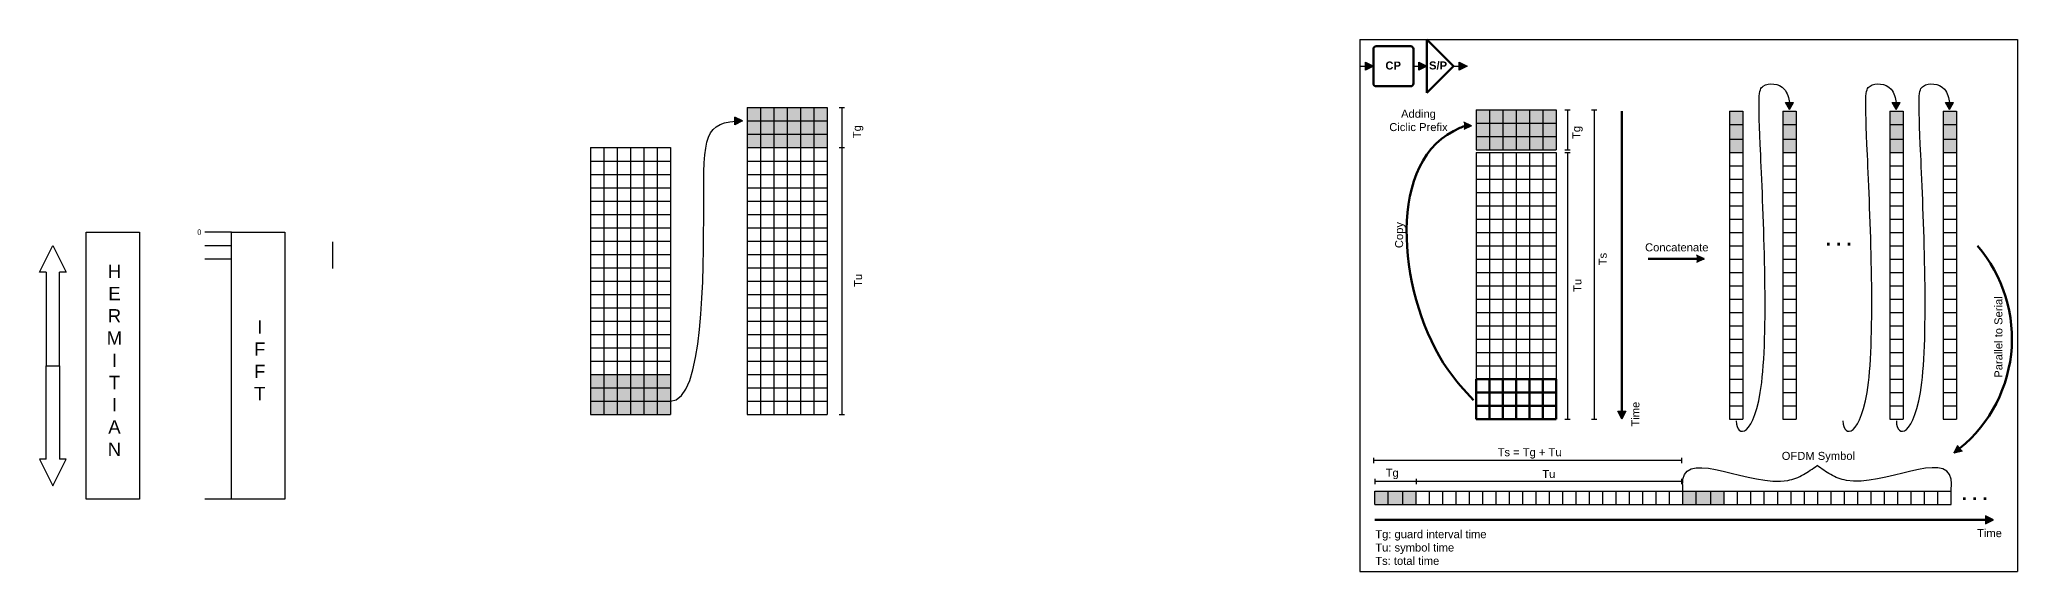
# Model space of a CAD drawing. Header units: millimetres. Extents: x 1998 to 2148, y 1334 to 1394.
# Drawn here: x 1998 to 2072.1, y 1333.7 to 1353.6 of the extents above; entities that cross this region are included whole.
import ezdxf

# ---------------------------------------------------------------- set-up
doc = ezdxf.new("R2010")
doc.units = ezdxf.units.MM
doc.linetypes.add('ACAD_ISO02W100', pattern=[15, 12, -3])
doc.layers.add('Background', color=7, linetype='Continuous', plot=False)
doc.styles.get("Standard").update_dxf_attribs({"font": 'arial.ttf'})

msp = doc.modelspace()

# ---------------------------------------------------------------- hatches: boundary and pattern name
h = msp.add_hatch(color=151)
h.dxf.hatch_style = 1
h.paths.add_polyline_path([(2047.654, 1352.79), (2047.654, 1352.49), (2047.954, 1352.64)])
h = msp.add_hatch(color=151)
h.dxf.hatch_style = 1
h.paths.add_polyline_path([(2049.661, 1352.79), (2049.661, 1352.49), (2049.961, 1352.64)])
h = msp.add_hatch(color=151)
h.dxf.hatch_style = 1
h.paths.add_polyline_path([(2051.167, 1352.79), (2051.167, 1352.49), (2051.467, 1352.64)])
h = msp.add_hatch(color=5)
h.dxf.hatch_style = 1
h.paths.add_polyline_path([(2024.977, 1350.088), (2024.477, 1350.088), (2024.477, 1349.588), (2024.977, 1349.588)])
h.paths.add_polyline_path([(2024.977, 1350.588), (2024.477, 1350.588), (2024.477, 1350.088), (2024.977, 1350.088)])
h.paths.add_polyline_path([(2025.977, 1350.588), (2025.477, 1350.588), (2025.477, 1350.088), (2025.977, 1350.088)])
h.paths.add_polyline_path([(2025.477, 1350.588), (2024.977, 1350.588), (2024.977, 1350.088), (2025.477, 1350.088)])
h.paths.add_polyline_path([(2024.977, 1351.088), (2024.477, 1351.088), (2024.477, 1350.588), (2024.977, 1350.588)])
h.paths.add_polyline_path([(2025.477, 1351.088), (2024.977, 1351.088), (2024.977, 1350.588), (2025.477, 1350.588)])
h.paths.add_polyline_path([(2026.477, 1351.088), (2025.977, 1351.088), (2025.977, 1350.588), (2026.477, 1350.588)])
h.paths.add_polyline_path([(2025.977, 1351.088), (2025.477, 1351.088), (2025.477, 1350.588), (2025.977, 1350.588)])
h.paths.add_polyline_path([(2026.977, 1351.088), (2026.477, 1351.088), (2026.477, 1350.588), (2026.977, 1350.588)])
h.paths.add_polyline_path([(2027.477, 1351.088), (2026.977, 1351.088), (2026.977, 1350.588), (2027.477, 1350.588)])
h.paths.add_polyline_path([(2027.477, 1350.588), (2026.977, 1350.588), (2026.977, 1350.088), (2027.477, 1350.088)])
h.paths.add_polyline_path([(2027.477, 1350.088), (2026.977, 1350.088), (2026.977, 1349.588), (2027.477, 1349.588)])
h.paths.add_polyline_path([(2026.977, 1350.088), (2026.477, 1350.088), (2026.477, 1349.588), (2026.977, 1349.588)])
h.paths.add_polyline_path([(2026.977, 1350.588), (2026.477, 1350.588), (2026.477, 1350.088), (2026.977, 1350.088)])
h.paths.add_polyline_path([(2026.477, 1350.588), (2025.977, 1350.588), (2025.977, 1350.088), (2026.477, 1350.088)])
h.paths.add_polyline_path([(2026.477, 1350.088), (2025.977, 1350.088), (2025.977, 1349.588), (2026.477, 1349.588)])
h.paths.add_polyline_path([(2025.977, 1350.088), (2025.477, 1350.088), (2025.477, 1349.588), (2025.977, 1349.588)])
h.paths.add_polyline_path([(2025.477, 1350.088), (2024.977, 1350.088), (2024.977, 1349.588), (2025.477, 1349.588)])
h = msp.add_hatch(color=151)
h.dxf.hatch_style = 1
h.paths.add_polyline_path([(2052.305, 1350.008), (2051.805, 1350.008), (2051.805, 1349.508), (2052.305, 1349.508)])
h.paths.add_polyline_path([(2052.305, 1350.508), (2051.805, 1350.508), (2051.805, 1350.008), (2052.305, 1350.008)])
h.paths.add_polyline_path([(2053.305, 1350.508), (2052.805, 1350.508), (2052.805, 1350.008), (2053.305, 1350.008)])
h.paths.add_polyline_path([(2052.805, 1350.508), (2052.305, 1350.508), (2052.305, 1350.008), (2052.805, 1350.008)])
h.paths.add_polyline_path([(2052.305, 1351.008), (2051.805, 1351.008), (2051.805, 1350.508), (2052.305, 1350.508)])
h.paths.add_polyline_path([(2052.805, 1351.008), (2052.305, 1351.008), (2052.305, 1350.508), (2052.805, 1350.508)])
h.paths.add_polyline_path([(2053.805, 1351.008), (2053.305, 1351.008), (2053.305, 1350.508), (2053.805, 1350.508)])
h.paths.add_polyline_path([(2053.305, 1351.008), (2052.805, 1351.008), (2052.805, 1350.508), (2053.305, 1350.508)])
h.paths.add_polyline_path([(2054.305, 1351.008), (2053.805, 1351.008), (2053.805, 1350.508), (2054.305, 1350.508)])
h.paths.add_polyline_path([(2054.805, 1351.008), (2054.305, 1351.008), (2054.305, 1350.508), (2054.805, 1350.508)])
h.paths.add_polyline_path([(2054.805, 1350.508), (2054.305, 1350.508), (2054.305, 1350.008), (2054.805, 1350.008)])
h.paths.add_polyline_path([(2054.805, 1350.008), (2054.305, 1350.008), (2054.305, 1349.508), (2054.805, 1349.508)])
h.paths.add_polyline_path([(2054.305, 1350.008), (2053.805, 1350.008), (2053.805, 1349.508), (2054.305, 1349.508)])
h.paths.add_polyline_path([(2054.305, 1350.508), (2053.805, 1350.508), (2053.805, 1350.008), (2054.305, 1350.008)])
h.paths.add_polyline_path([(2053.805, 1350.508), (2053.305, 1350.508), (2053.305, 1350.008), (2053.805, 1350.008)])
h.paths.add_polyline_path([(2053.805, 1350.008), (2053.305, 1350.008), (2053.305, 1349.508), (2053.805, 1349.508)])
h.paths.add_polyline_path([(2053.305, 1350.008), (2052.805, 1350.008), (2052.805, 1349.508), (2053.305, 1349.508)])
h.paths.add_polyline_path([(2052.805, 1350.008), (2052.305, 1350.008), (2052.305, 1349.508), (2052.805, 1349.508)])
h = msp.add_hatch(color=151)
h.dxf.hatch_style = 1
h.paths.add_polyline_path([(2061.806, 1350.958), (2061.306, 1350.958), (2061.306, 1350.458), (2061.806, 1350.458)])
h.paths.add_polyline_path([(2061.806, 1350.458), (2061.306, 1350.458), (2061.306, 1349.908), (2061.806, 1349.908)])
h.paths.add_polyline_path([(2061.806, 1349.908), (2061.306, 1349.908), (2061.306, 1349.408), (2061.806, 1349.408)])
h = msp.add_hatch(color=151)
h.dxf.hatch_style = 1
h.paths.add_polyline_path([(2063.806, 1350.958), (2063.306, 1350.958), (2063.306, 1350.458), (2063.806, 1350.458)])
h.paths.add_polyline_path([(2063.806, 1350.458), (2063.306, 1350.458), (2063.306, 1349.908), (2063.806, 1349.908)])
h.paths.add_polyline_path([(2063.806, 1349.908), (2063.306, 1349.908), (2063.306, 1349.408), (2063.806, 1349.408)])
h = msp.add_hatch(color=256)
h.dxf.hatch_style = 1
h.paths.add_polyline_path([(2063.701, 1351.278), (2063.401, 1351.278), (2063.551, 1351.018)])
h = msp.add_hatch(color=151)
h.dxf.hatch_style = 1
h.paths.add_polyline_path([(2067.806, 1350.958), (2067.306, 1350.958), (2067.306, 1350.458), (2067.806, 1350.458)])
h.paths.add_polyline_path([(2067.806, 1350.458), (2067.306, 1350.458), (2067.306, 1349.908), (2067.806, 1349.908)])
h.paths.add_polyline_path([(2067.806, 1349.908), (2067.306, 1349.908), (2067.306, 1349.408), (2067.806, 1349.408)])
h = msp.add_hatch(color=256)
h.dxf.hatch_style = 1
h.paths.add_polyline_path([(2067.701, 1351.278), (2067.401, 1351.278), (2067.551, 1351.018)])
h = msp.add_hatch(color=151)
h.dxf.hatch_style = 1
h.paths.add_polyline_path([(2069.806, 1350.958), (2069.306, 1350.958), (2069.306, 1350.458), (2069.806, 1350.458)])
h.paths.add_polyline_path([(2069.806, 1350.458), (2069.306, 1350.458), (2069.306, 1349.908), (2069.806, 1349.908)])
h.paths.add_polyline_path([(2069.806, 1349.908), (2069.306, 1349.908), (2069.306, 1349.408), (2069.806, 1349.408)])
h = msp.add_hatch(color=256)
h.dxf.hatch_style = 1
h.paths.add_polyline_path([(2069.701, 1351.278), (2069.401, 1351.278), (2069.551, 1351.018)])
h = msp.add_hatch(color=256)
h.dxf.hatch_style = 1
edge = h.paths.add_edge_path()
edge.add_line((2024.018, 1350.727), (2024.018, 1350.576))
edge.add_spline(control_points=[(2024.018, 1350.576), (2024.107, 1350.583), (2024.204, 1350.587), (2024.307, 1350.588)], knot_values=[1.92876, 1.92876, 1.92876, 1.92876, 2, 2, 2, 2], degree=3, periodic=0)
edge.add_line((2024.307, 1350.588), (2024.018, 1350.727))
edge = h.paths.add_edge_path()
edge.add_spline(control_points=[(2024.307, 1350.588), (2024.204, 1350.587), (2024.107, 1350.583), (2024.018, 1350.576)], knot_values=[1.92876, 1.92876, 1.92876, 1.92876, 2, 2, 2, 2], degree=3, periodic=0)
edge.add_line((2024.018, 1350.576), (2024.018, 1350.449))
edge.add_line((2024.018, 1350.449), (2024.307, 1350.588))
h = msp.add_hatch(color=256)
h.dxf.hatch_style = 1
edge = h.paths.add_edge_path()
edge.add_line((2051.346, 1350.547), (2051.346, 1350.397))
edge.add_spline(control_points=[(2051.346, 1350.397), (2051.435, 1350.403), (2051.532, 1350.407), (2051.635, 1350.408)], knot_values=[1.92876, 1.92876, 1.92876, 1.92876, 2, 2, 2, 2], degree=3, periodic=0)
edge.add_line((2051.635, 1350.408), (2051.346, 1350.547))
edge = h.paths.add_edge_path()
edge.add_spline(control_points=[(2051.635, 1350.408), (2051.532, 1350.407), (2051.435, 1350.403), (2051.346, 1350.397)], knot_values=[1.92876, 1.92876, 1.92876, 1.92876, 2, 2, 2, 2], degree=3, periodic=0)
edge.add_line((2051.346, 1350.397), (2051.346, 1350.269))
edge.add_line((2051.346, 1350.269), (2051.635, 1350.408))
h = msp.add_hatch(color=256)
h.dxf.hatch_style = 1
edge = h.paths.add_edge_path()
edge.add_line((2060.068, 1345.562), (2060.068, 1345.411))
edge.add_spline(control_points=[(2060.068, 1345.411), (2060.158, 1345.418), (2060.254, 1345.421), (2060.358, 1345.423)], knot_values=[1.92876, 1.92876, 1.92876, 1.92876, 2, 2, 2, 2], degree=3, periodic=0)
edge.add_line((2060.358, 1345.423), (2060.068, 1345.562))
edge = h.paths.add_edge_path()
edge.add_spline(control_points=[(2060.358, 1345.423), (2060.254, 1345.421), (2060.158, 1345.418), (2060.068, 1345.411)], knot_values=[1.92876, 1.92876, 1.92876, 1.92876, 2, 2, 2, 2], degree=3, periodic=0)
edge.add_line((2060.068, 1345.411), (2060.068, 1345.284))
edge.add_line((2060.068, 1345.284), (2060.358, 1345.423))
h = msp.add_hatch(color=5)
h.dxf.hatch_style = 1
h.paths.add_polyline_path([(2019.107, 1340.088), (2018.607, 1340.088), (2018.607, 1339.588), (2019.107, 1339.588)])
h.paths.add_polyline_path([(2019.107, 1340.588), (2018.607, 1340.588), (2018.607, 1340.088), (2019.107, 1340.088)])
h.paths.add_polyline_path([(2020.107, 1340.588), (2019.607, 1340.588), (2019.607, 1340.088), (2020.107, 1340.088)])
h.paths.add_polyline_path([(2019.607, 1340.588), (2019.107, 1340.588), (2019.107, 1340.088), (2019.607, 1340.088)])
h.paths.add_polyline_path([(2019.107, 1341.088), (2018.607, 1341.088), (2018.607, 1340.588), (2019.107, 1340.588)])
h.paths.add_polyline_path([(2019.607, 1341.088), (2019.107, 1341.088), (2019.107, 1340.588), (2019.607, 1340.588)])
h.paths.add_polyline_path([(2020.607, 1341.088), (2020.107, 1341.088), (2020.107, 1340.588), (2020.607, 1340.588)])
h.paths.add_polyline_path([(2020.107, 1341.088), (2019.607, 1341.088), (2019.607, 1340.588), (2020.107, 1340.588)])
h.paths.add_polyline_path([(2021.107, 1341.088), (2020.607, 1341.088), (2020.607, 1340.588), (2021.107, 1340.588)])
h.paths.add_polyline_path([(2021.607, 1341.088), (2021.107, 1341.088), (2021.107, 1340.588), (2021.607, 1340.588)])
h.paths.add_polyline_path([(2021.607, 1340.588), (2021.107, 1340.588), (2021.107, 1340.088), (2021.607, 1340.088)])
h.paths.add_polyline_path([(2021.607, 1340.088), (2021.107, 1340.088), (2021.107, 1339.588), (2021.607, 1339.588)])
h.paths.add_polyline_path([(2021.107, 1340.088), (2020.607, 1340.088), (2020.607, 1339.588), (2021.107, 1339.588)])
h.paths.add_polyline_path([(2021.107, 1340.588), (2020.607, 1340.588), (2020.607, 1340.088), (2021.107, 1340.088)])
h.paths.add_polyline_path([(2020.607, 1340.588), (2020.107, 1340.588), (2020.107, 1340.088), (2020.607, 1340.088)])
h.paths.add_polyline_path([(2020.607, 1340.088), (2020.107, 1340.088), (2020.107, 1339.588), (2020.607, 1339.588)])
h.paths.add_polyline_path([(2020.107, 1340.088), (2019.607, 1340.088), (2019.607, 1339.588), (2020.107, 1339.588)])
h.paths.add_polyline_path([(2019.607, 1340.088), (2019.107, 1340.088), (2019.107, 1339.588), (2019.607, 1339.588)])
h = msp.add_hatch(color=151)
h.dxf.hatch_style = 1
h.paths.add_polyline_path([(2057.414, 1339.708), (2057.114, 1339.708), (2057.264, 1339.408)])
h = msp.add_hatch(color=256)
h.dxf.hatch_style = 1
edge = h.paths.add_edge_path()
edge.add_line((2070.032, 1338.227), (2069.936, 1338.343))
edge.add_spline(control_points=[(2069.936, 1338.343), (2069.872, 1338.281), (2069.8, 1338.217), (2069.72, 1338.15)], knot_values=[1.92876, 1.92876, 1.92876, 1.92876, 2, 2, 2, 2], degree=3, periodic=0)
edge.add_line((2069.72, 1338.15), (2070.032, 1338.227))
edge = h.paths.add_edge_path()
edge.add_spline(control_points=[(2069.72, 1338.15), (2069.8, 1338.217), (2069.872, 1338.281), (2069.936, 1338.343)], knot_values=[1.92876, 1.92876, 1.92876, 1.92876, 2, 2, 2, 2], degree=3, periodic=0)
edge.add_line((2069.936, 1338.343), (2069.855, 1338.441))
edge.add_line((2069.855, 1338.441), (2069.72, 1338.15))
h = msp.add_hatch(color=151)
h.dxf.hatch_style = 1
h.paths.add_polyline_path([(2048.008, 1336.708), (2048.008, 1336.208), (2048.508, 1336.208), (2048.508, 1336.708)])
h.paths.add_polyline_path([(2048.508, 1336.708), (2048.508, 1336.208), (2049.058, 1336.208), (2049.058, 1336.708)])
h.paths.add_polyline_path([(2049.058, 1336.708), (2049.058, 1336.208), (2049.558, 1336.208), (2049.558, 1336.708)])
h = msp.add_hatch(color=151)
h.dxf.hatch_style = 1
h.paths.add_polyline_path([(2059.558, 1336.708), (2059.558, 1336.208), (2060.058, 1336.208), (2060.058, 1336.708)])
h.paths.add_polyline_path([(2060.058, 1336.708), (2060.058, 1336.208), (2060.608, 1336.208), (2060.608, 1336.708)])
h.paths.add_polyline_path([(2060.608, 1336.708), (2060.608, 1336.208), (2061.108, 1336.208), (2061.108, 1336.708)])
h = msp.add_hatch(color=151)
h.dxf.hatch_style = 1
h.paths.add_polyline_path([(2071.197, 1335.643), (2070.897, 1335.793), (2070.897, 1335.493)])

# ---------------------------------------------------------------- linework, layer by layer
at = {"lineweight": 90}
for p, q in [((2047.954, 1351.99), (2047.954, 1353.29)), ((2048.054, 1353.39), (2049.354, 1353.39)), ((2049.454, 1353.29), (2049.454, 1351.99)), ((2049.961, 1353.64), (2049.961, 1351.64)), ((2050.961, 1352.64), (2049.961, 1353.64)), ((2050.961, 1352.64), (2049.961, 1351.64)), ((2049.354, 1351.89), (2048.054, 1351.89))]:
    msp.add_line(p, q, dxfattribs=at)
at = {"color": 151}
for p, q in [((2047.448, 1352.64), (2047.954, 1352.64)), ((2047.654, 1352.49), (2047.654, 1352.79)), ((2047.654, 1352.79), (2047.954, 1352.64)), ((2047.954, 1352.64), (2047.654, 1352.49)), ((2049.454, 1352.64), (2049.961, 1352.64)), ((2049.661, 1352.49), (2049.661, 1352.79)), ((2049.661, 1352.79), (2049.961, 1352.64)), ((2049.961, 1352.64), (2049.661, 1352.49)), ((2050.961, 1352.64), (2051.467, 1352.64)), ((2051.167, 1352.49), (2051.167, 1352.79)), ((2051.167, 1352.79), (2051.467, 1352.64)), ((2051.467, 1352.64), (2051.167, 1352.49)), ((2057.114, 1339.708), (2057.414, 1339.708)), ((2057.264, 1339.408), (2057.114, 1339.708)), ((2057.414, 1339.708), (2057.264, 1339.408)), ((2070.897, 1335.793), (2070.897, 1335.493)), ((2071.197, 1335.643), (2070.897, 1335.793)), ((2070.897, 1335.493), (2071.197, 1335.643))]:
    msp.add_line(p, q, dxfattribs=at)
for p, q in [((2024.477, 1351.088), (2024.477, 1339.588)), ((2024.477, 1351.088), (2027.477, 1351.088)), ((2024.977, 1351.088), (2024.977, 1339.588)), ((2025.477, 1351.088), (2025.477, 1339.588)), ((2025.977, 1351.088), (2025.977, 1339.588)), ((2026.477, 1351.088), (2026.477, 1339.588)), ((2026.977, 1351.088), (2026.977, 1339.588)), ((2027.477, 1351.088), (2027.477, 1339.588)), ((2027.934, 1351.088), (2028.134, 1351.088)), ((2028.034, 1351.088), (2028.034, 1339.588)), ((2051.805, 1351.008), (2051.805, 1349.508)), ((2051.805, 1351.008), (2054.805, 1351.008)), ((2052.305, 1351.008), (2052.305, 1349.508)), ((2052.805, 1351.008), (2052.805, 1349.508)), ((2053.305, 1351.008), (2053.305, 1349.508)), ((2053.805, 1351.008), (2053.805, 1349.508)), ((2054.305, 1351.008), (2054.305, 1349.508)), ((2054.805, 1351.008), (2054.805, 1349.508)), ((2055.127, 1351.008), (2055.327, 1351.008)), ((2055.227, 1351.008), (2055.227, 1349.508)), ((2056.133, 1351.008), (2056.333, 1351.008)), ((2056.233, 1351.008), (2056.233, 1339.408)), ((2061.306, 1350.958), (2061.306, 1339.408)), ((2061.306, 1350.958), (2061.806, 1350.958)), ((2061.806, 1350.958), (2061.806, 1339.408)), ((2063.306, 1350.958), (2063.306, 1339.408)), ((2063.306, 1350.958), (2063.806, 1350.958)), ((2063.551, 1351.018), (2063.401, 1351.278)), ((2063.401, 1351.278), (2063.701, 1351.278)), ((2063.551, 1351.018), (2063.701, 1351.278)), ((2063.806, 1350.958), (2063.806, 1339.408)), ((2067.306, 1350.958), (2067.306, 1339.408)), ((2067.306, 1350.958), (2067.806, 1350.958)), ((2067.551, 1351.018), (2067.401, 1351.278)), ((2067.401, 1351.278), (2067.701, 1351.278)), ((2067.551, 1351.018), (2067.701, 1351.278)), ((2067.806, 1350.958), (2067.806, 1339.408)), ((2069.306, 1350.958), (2069.306, 1339.408)), ((2069.306, 1350.958), (2069.806, 1350.958)), ((2069.551, 1351.018), (2069.401, 1351.278)), ((2069.401, 1351.278), (2069.701, 1351.278)), ((2069.551, 1351.018), (2069.701, 1351.278)), ((2069.806, 1350.958), (2069.806, 1339.408)), ((2024.307, 1350.588), (2024.018, 1350.727)), ((2024.018, 1350.449), (2024.018, 1350.727)), ((2024.307, 1350.588), (2024.018, 1350.449)), ((2024.477, 1350.588), (2027.477, 1350.588)), ((2024.477, 1350.088), (2027.477, 1350.088)), ((2051.635, 1350.408), (2051.346, 1350.547)), ((2051.635, 1350.408), (2051.346, 1350.269)), ((2051.805, 1350.508), (2054.805, 1350.508)), ((2061.306, 1350.458), (2061.806, 1350.458)), ((2063.306, 1350.458), (2063.806, 1350.458)), ((2067.306, 1350.458), (2067.806, 1350.458)), ((2069.306, 1350.458), (2069.806, 1350.458)), ((2018.607, 1349.588), (2018.607, 1339.588)), ((2018.607, 1349.588), (2021.607, 1349.588)), ((2019.107, 1349.588), (2019.107, 1339.588)), ((2019.607, 1349.588), (2019.607, 1339.588)), ((2020.107, 1349.588), (2020.107, 1339.588)), ((2020.607, 1349.588), (2020.607, 1339.588)), ((2021.107, 1349.588), (2021.107, 1339.588)), ((2021.607, 1349.588), (2021.607, 1339.588)), ((2024.477, 1349.588), (2027.477, 1349.588)), ((2027.934, 1349.588), (2028.134, 1349.588)), ((2051.805, 1350.008), (2054.805, 1350.008)), ((2051.805, 1349.508), (2054.805, 1349.508)), ((2051.805, 1349.408), (2054.805, 1349.408)), ((2051.805, 1349.408), (2051.805, 1339.408)), ((2052.305, 1349.408), (2052.305, 1339.408)), ((2052.805, 1349.408), (2052.805, 1339.408)), ((2053.305, 1349.408), (2053.305, 1339.408)), ((2053.805, 1349.408), (2053.805, 1339.408)), ((2054.305, 1349.408), (2054.305, 1339.408)), ((2054.805, 1349.408), (2054.805, 1339.408)), ((2055.127, 1349.508), (2055.327, 1349.508)), ((2055.127, 1349.408), (2055.327, 1349.408)), ((2055.227, 1349.408), (2055.227, 1339.408)), ((2061.306, 1349.908), (2061.806, 1349.908)), ((2061.306, 1349.408), (2061.806, 1349.408)), ((2063.306, 1349.908), (2063.806, 1349.908)), ((2063.306, 1349.408), (2063.806, 1349.408)), ((2067.306, 1349.908), (2067.806, 1349.908)), ((2067.306, 1349.408), (2067.806, 1349.408)), ((2069.306, 1349.908), (2069.806, 1349.908)), ((2069.306, 1349.408), (2069.806, 1349.408)), ((2018.607, 1349.088), (2021.607, 1349.088)), ((2018.607, 1348.588), (2021.607, 1348.588)), ((2024.477, 1349.088), (2027.477, 1349.088)), ((2024.477, 1348.588), (2027.477, 1348.588)), ((2051.805, 1348.908), (2054.805, 1348.908)), ((2061.306, 1348.908), (2061.806, 1348.908)), ((2063.306, 1348.908), (2063.806, 1348.908)), ((2067.306, 1348.908), (2067.806, 1348.908)), ((2069.306, 1348.908), (2069.806, 1348.908)), ((2018.607, 1348.088), (2021.607, 1348.088)), ((2024.477, 1348.088), (2027.477, 1348.088)), ((2051.805, 1348.408), (2054.805, 1348.408)), ((2051.805, 1347.908), (2054.805, 1347.908)), ((2061.306, 1348.408), (2061.806, 1348.408)), ((2061.306, 1347.908), (2061.806, 1347.908)), ((2063.306, 1348.408), (2063.806, 1348.408)), ((2063.306, 1347.908), (2063.806, 1347.908)), ((2067.306, 1348.408), (2067.806, 1348.408)), ((2067.306, 1347.908), (2067.806, 1347.908)), ((2069.306, 1348.408), (2069.806, 1348.408)), ((2069.306, 1347.908), (2069.806, 1347.908)), ((2018.607, 1347.588), (2021.607, 1347.588)), ((2018.607, 1347.088), (2021.607, 1347.088)), ((2024.477, 1347.588), (2027.477, 1347.588)), ((2024.477, 1347.088), (2027.477, 1347.088)), ((2051.805, 1347.408), (2054.805, 1347.408)), ((2061.306, 1347.408), (2061.806, 1347.408)), ((2063.306, 1347.408), (2063.806, 1347.408)), ((2067.306, 1347.408), (2067.806, 1347.408)), ((2069.306, 1347.408), (2069.806, 1347.408)), ((1999.709, 1336.416), (1999.709, 1346.416)), ((1999.709, 1346.416), (2001.709, 1346.416)), ((2001.709, 1346.416), (2001.709, 1336.416)), ((2005.156, 1346.416), (2004.156, 1346.416)), ((2005.156, 1336.416), (2005.156, 1346.416)), ((2005.156, 1346.416), (2007.156, 1346.416)), ((2007.156, 1346.416), (2007.156, 1336.416)), ((2018.607, 1346.588), (2021.607, 1346.588)), ((2024.477, 1346.588), (2027.477, 1346.588)), ((2051.805, 1346.908), (2054.805, 1346.908)), ((2051.805, 1346.408), (2054.805, 1346.408)), ((2061.306, 1346.908), (2061.806, 1346.908)), ((2061.306, 1346.408), (2061.806, 1346.408)), ((2063.306, 1346.908), (2063.806, 1346.908)), ((2063.306, 1346.408), (2063.806, 1346.408)), ((2067.306, 1346.908), (2067.806, 1346.908)), ((2067.306, 1346.408), (2067.806, 1346.408)), ((2069.306, 1346.908), (2069.806, 1346.908)), ((2069.306, 1346.408), (2069.806, 1346.408)), ((1997.959, 1344.916), (1998.459, 1345.916)), ((1998.459, 1345.916), (1998.959, 1344.916)), ((2004.156, 1345.916), (2005.156, 1345.916)), ((2008.936, 1346.054), (2008.936, 1345.054)), ((2018.607, 1346.088), (2021.607, 1346.088)), ((2018.607, 1345.588), (2021.607, 1345.588)), ((2024.477, 1346.088), (2027.477, 1346.088)), ((2024.477, 1345.588), (2027.477, 1345.588)), ((2051.805, 1345.908), (2054.805, 1345.908)), ((2061.306, 1345.908), (2061.806, 1345.908)), ((2063.306, 1345.908), (2063.806, 1345.908)), ((2067.306, 1345.908), (2067.806, 1345.908)), ((2069.306, 1345.908), (2069.806, 1345.908)), ((1998.209, 1344.916), (1997.959, 1344.916)), ((1998.209, 1344.916), (1998.209, 1341.416)), ((1998.709, 1341.416), (1998.709, 1344.916)), ((1998.959, 1344.916), (1998.709, 1344.916)), ((2004.156, 1345.416), (2005.156, 1345.416)), ((2018.607, 1345.088), (2021.607, 1345.088)), ((2024.477, 1345.088), (2027.477, 1345.088)), ((2051.805, 1345.408), (2054.805, 1345.408)), ((2051.805, 1344.908), (2054.805, 1344.908)), ((2060.358, 1345.423), (2060.068, 1345.562)), ((2060.358, 1345.423), (2060.068, 1345.284)), ((2061.306, 1345.408), (2061.806, 1345.408)), ((2061.306, 1344.908), (2061.806, 1344.908)), ((2063.306, 1345.408), (2063.806, 1345.408)), ((2063.306, 1344.908), (2063.806, 1344.908)), ((2067.306, 1345.408), (2067.806, 1345.408)), ((2067.306, 1344.908), (2067.806, 1344.908)), ((2069.306, 1345.408), (2069.806, 1345.408)), ((2069.306, 1344.908), (2069.806, 1344.908)), ((2018.607, 1344.588), (2021.607, 1344.588)), ((2024.477, 1344.588), (2027.477, 1344.588)), ((2051.805, 1344.408), (2054.805, 1344.408)), ((2061.306, 1344.408), (2061.806, 1344.408)), ((2063.306, 1344.408), (2063.806, 1344.408)), ((2067.306, 1344.408), (2067.806, 1344.408)), ((2069.306, 1344.408), (2069.806, 1344.408)), ((2018.607, 1344.088), (2021.607, 1344.088)), ((2018.607, 1343.588), (2021.607, 1343.588)), ((2024.477, 1344.088), (2027.477, 1344.088)), ((2024.477, 1343.588), (2027.477, 1343.588)), ((2051.805, 1343.908), (2054.805, 1343.908)), ((2051.805, 1343.408), (2054.805, 1343.408)), ((2061.306, 1343.908), (2061.806, 1343.908)), ((2061.306, 1343.408), (2061.806, 1343.408)), ((2063.306, 1343.908), (2063.806, 1343.908)), ((2063.306, 1343.408), (2063.806, 1343.408)), ((2067.306, 1343.908), (2067.806, 1343.908)), ((2067.306, 1343.408), (2067.806, 1343.408)), ((2069.306, 1343.908), (2069.806, 1343.908)), ((2069.306, 1343.408), (2069.806, 1343.408)), ((2018.607, 1343.088), (2021.607, 1343.088)), ((2024.477, 1343.088), (2027.477, 1343.088)), ((2051.805, 1342.908), (2054.805, 1342.908)), ((2061.306, 1342.908), (2061.806, 1342.908)), ((2063.306, 1342.908), (2063.806, 1342.908)), ((2067.306, 1342.908), (2067.806, 1342.908)), ((2069.306, 1342.908), (2069.806, 1342.908)), ((2018.607, 1342.588), (2021.607, 1342.588)), ((2018.607, 1342.088), (2021.607, 1342.088)), ((2024.477, 1342.588), (2027.477, 1342.588)), ((2024.477, 1342.088), (2027.477, 1342.088)), ((2051.805, 1342.408), (2054.805, 1342.408)), ((2051.805, 1341.908), (2054.805, 1341.908)), ((2061.306, 1342.408), (2061.806, 1342.408)), ((2061.306, 1341.908), (2061.806, 1341.908)), ((2063.306, 1342.408), (2063.806, 1342.408)), ((2063.306, 1341.908), (2063.806, 1341.908)), ((2067.306, 1342.408), (2067.806, 1342.408)), ((2067.306, 1341.908), (2067.806, 1341.908)), ((2069.306, 1342.408), (2069.806, 1342.408)), ((2069.306, 1341.908), (2069.806, 1341.908)), ((1998.209, 1341.416), (1998.709, 1341.416)), ((1998.209, 1337.916), (1998.209, 1341.416)), ((1998.709, 1341.416), (1998.709, 1337.916)), ((2018.607, 1341.588), (2021.607, 1341.588)), ((2024.477, 1341.588), (2027.477, 1341.588)), ((2051.805, 1341.408), (2054.805, 1341.408)), ((2061.306, 1341.408), (2061.806, 1341.408)), ((2063.306, 1341.408), (2063.806, 1341.408)), ((2067.306, 1341.408), (2067.806, 1341.408)), ((2069.306, 1341.408), (2069.806, 1341.408)), ((2018.607, 1341.088), (2021.607, 1341.088)), ((2018.607, 1340.588), (2021.607, 1340.588)), ((2024.477, 1341.088), (2027.477, 1341.088)), ((2024.477, 1340.588), (2027.477, 1340.588)), ((2061.306, 1340.908), (2061.806, 1340.908)), ((2061.306, 1340.408), (2061.806, 1340.408)), ((2063.306, 1340.908), (2063.806, 1340.908)), ((2063.306, 1340.408), (2063.806, 1340.408)), ((2067.306, 1340.908), (2067.806, 1340.908)), ((2067.306, 1340.408), (2067.806, 1340.408)), ((2069.306, 1340.908), (2069.806, 1340.908)), ((2069.306, 1340.408), (2069.806, 1340.408)), ((2018.607, 1340.088), (2021.607, 1340.088)), ((2024.477, 1340.088), (2027.477, 1340.088)), ((2061.306, 1339.908), (2061.806, 1339.908)), ((2063.306, 1339.908), (2063.806, 1339.908)), ((2067.306, 1339.908), (2067.806, 1339.908)), ((2069.306, 1339.908), (2069.806, 1339.908)), ((2018.607, 1339.588), (2021.607, 1339.588)), ((2024.477, 1339.588), (2027.477, 1339.588)), ((2027.934, 1339.588), (2028.134, 1339.588)), ((2055.127, 1339.408), (2055.327, 1339.408)), ((2056.133, 1339.408), (2056.333, 1339.408)), ((2061.306, 1339.408), (2061.806, 1339.408)), ((2063.306, 1339.408), (2063.806, 1339.408)), ((2067.306, 1339.408), (2067.806, 1339.408)), ((2069.306, 1339.408), (2069.806, 1339.408)), ((2069.72, 1338.15), (2069.855, 1338.441)), ((2069.72, 1338.15), (2070.032, 1338.227)), ((1998.209, 1337.916), (1997.959, 1337.916)), ((1997.959, 1337.916), (1998.459, 1336.916)), ((1998.459, 1336.916), (1998.959, 1337.916)), ((1998.959, 1337.916), (1998.709, 1337.916)), ((2047.958, 1337.96), (2047.958, 1337.76)), ((2059.508, 1337.86), (2047.958, 1337.86)), ((2059.508, 1337.96), (2059.508, 1337.76)), ((2048.008, 1337.174), (2048.008, 1336.974)), ((2049.508, 1337.074), (2048.008, 1337.074)), ((2048.008, 1336.708), (2069.608, 1336.708)), ((2048.008, 1336.208), (2048.008, 1336.708)), ((2048.508, 1336.208), (2048.508, 1336.708)), ((2049.058, 1336.208), (2049.058, 1336.708)), ((2059.508, 1337.074), (2049.508, 1337.074)), ((2049.558, 1337.174), (2049.558, 1336.974)), ((2049.558, 1336.208), (2049.558, 1336.708)), ((2050.058, 1336.208), (2050.058, 1336.708)), ((2050.558, 1336.208), (2050.558, 1336.708)), ((2051.058, 1336.208), (2051.058, 1336.708)), ((2051.558, 1336.208), (2051.558, 1336.708)), ((2052.058, 1336.208), (2052.058, 1336.708)), ((2052.558, 1336.208), (2052.558, 1336.708)), ((2053.058, 1336.208), (2053.058, 1336.708)), ((2053.558, 1336.208), (2053.558, 1336.708)), ((2054.058, 1336.208), (2054.058, 1336.708)), ((2054.558, 1336.208), (2054.558, 1336.708)), ((2055.058, 1336.208), (2055.058, 1336.708)), ((2055.558, 1336.208), (2055.558, 1336.708)), ((2056.058, 1336.208), (2056.058, 1336.708)), ((2056.558, 1336.208), (2056.558, 1336.708)), ((2057.058, 1336.208), (2057.058, 1336.708)), ((2057.558, 1336.208), (2057.558, 1336.708)), ((2058.058, 1336.208), (2058.058, 1336.708)), ((2058.558, 1336.208), (2058.558, 1336.708)), ((2059.058, 1336.208), (2059.058, 1336.708)), ((2059.508, 1337.174), (2059.508, 1336.974)), ((2059.558, 1336.208), (2059.558, 1336.708)), ((2059.558, 1336.208), (2059.558, 1336.708)), ((2060.058, 1336.208), (2060.058, 1336.708)), ((2060.608, 1336.208), (2060.608, 1336.708)), ((2061.108, 1336.208), (2061.108, 1336.708)), ((2061.608, 1336.208), (2061.608, 1336.708)), ((2062.108, 1336.208), (2062.108, 1336.708)), ((2062.608, 1336.208), (2062.608, 1336.708)), ((2063.108, 1336.208), (2063.108, 1336.708)), ((2063.608, 1336.208), (2063.608, 1336.708)), ((2064.108, 1336.208), (2064.108, 1336.708)), ((2064.608, 1336.208), (2064.608, 1336.708)), ((2065.108, 1336.208), (2065.108, 1336.708)), ((2065.608, 1336.208), (2065.608, 1336.708)), ((2066.108, 1336.208), (2066.108, 1336.708)), ((2066.608, 1336.208), (2066.608, 1336.708)), ((2067.108, 1336.208), (2067.108, 1336.708)), ((2067.608, 1336.208), (2067.608, 1336.708)), ((2068.108, 1336.208), (2068.108, 1336.708)), ((2068.608, 1336.208), (2068.608, 1336.708)), ((2069.108, 1336.208), (2069.108, 1336.708)), ((2069.608, 1336.208), (2069.608, 1336.708)), ((2001.709, 1336.416), (1999.709, 1336.416)), ((2005.156, 1336.416), (2004.156, 1336.416)), ((2007.156, 1336.416), (2005.156, 1336.416)), ((2048.008, 1336.208), (2069.608, 1336.208))]:
    msp.add_line(p, q)
at = {"color": 151, "lineweight": 140}
for p, q in [((2057.264, 1350.958), (2057.264, 1339.708)), ((2048.008, 1335.643), (2070.897, 1335.643))]:
    msp.add_line(p, q, dxfattribs=at)
at = {"lineweight": 80}
msp.add_line((2058.254, 1345.423), (2060.358, 1345.423), dxfattribs=at)
at = {"lineweight": 100}
for p, q in [((2051.805, 1340.908), (2054.805, 1340.908)), ((2051.805, 1340.908), (2051.805, 1339.408)), ((2054.805, 1340.908), (2051.805, 1340.908)), ((2051.805, 1340.408), (2054.805, 1340.408)), ((2051.805, 1340.408), (2054.805, 1340.408)), ((2052.305, 1340.908), (2052.305, 1339.408)), ((2052.805, 1340.908), (2052.805, 1339.408)), ((2053.305, 1340.908), (2053.305, 1339.408)), ((2053.805, 1340.908), (2053.805, 1339.408)), ((2054.305, 1340.908), (2054.305, 1339.408)), ((2054.805, 1339.408), (2054.805, 1340.908)), ((2051.805, 1339.908), (2054.805, 1339.908)), ((2054.805, 1339.908), (2051.805, 1339.908)), ((2051.805, 1339.408), (2054.805, 1339.408)), ((2051.805, 1339.408), (2054.805, 1339.408))]:
    msp.add_line(p, q, dxfattribs=at)
at = {"lineweight": 90}
for centre, start, end in [((2048.054, 1353.29), 90, 180), ((2049.354, 1353.29), 0, 90), ((2048.054, 1351.99), 180, 270), ((2049.354, 1351.99), 270, 0)]:
    msp.add_arc(centre, 0.1, start, end, dxfattribs=at)
at = {"lineweight": 80}
msp.add_arc((2066.572, 1342.434), 5.317, 306.30779, 40.83457, dxfattribs=at)
for points in [[(2061.556, 1339.347), (2061.556, 1338.684), (2062.958, 1338.684), (2062.375, 1351.296), (2062.375, 1352.018), (2063.374, 1352.018), (2063.526, 1351.435), (2063.553, 1351.278)], [(2065.556, 1339.347), (2065.556, 1338.684), (2066.958, 1338.684), (2066.375, 1351.296), (2066.375, 1352.018), (2067.374, 1352.018), (2067.526, 1351.435), (2067.553, 1351.278)], [(2067.556, 1339.347), (2067.556, 1338.684), (2068.958, 1338.684), (2068.375, 1351.296), (2068.375, 1352.018), (2069.374, 1352.018), (2069.526, 1351.435), (2069.553, 1351.278)]]:
    msp.add_open_spline(points, degree=3, knots=[0, 0, 0, 0, 1, 2, 3, 4, 4.563426, 4.563426, 4.563426, 4.563426])
msp.add_open_spline([(2021.607, 1340.088), (2022.852, 1340.088), (2022.852, 1349.517), (2022.852, 1350.572), (2024.307, 1350.588)], degree=3)
msp.add_spline([(2051.703, 1340.126), (2050.739, 1341.279), (2050.957, 1350.212), (2051.346, 1350.389)], degree=3, dxfattribs=at)
at = {"linetype": 'ACAD_ISO02W100'}
for points in [[(2059.558, 1336.708), (2059.558, 1337.16), (2063.484, 1337.116), (2064.583, 1337.675)], [(2069.608, 1336.708), (2069.608, 1337.16), (2065.682, 1337.116), (2064.583, 1337.675)]]:
    msp.add_spline(points, degree=3, dxfattribs=at)
at = {"layer": 'Background'}
for p, q in [((2047.448, 1353.64), (2072.095, 1353.64)), ((2047.448, 1353.64), (2047.448, 1333.705)), ((2072.095, 1353.64), (2072.095, 1333.705)), ((2047.448, 1333.705), (2072.095, 1333.705))]:
    msp.add_line(p, q, dxfattribs=at)

# ---------------------------------------------------------------- texts
for s, width, gutter_width, heights, insert, char_height, attachment_point in [('{\\fArial|b1|i0|c0|p34;CP}', 2.97883, 12.5, [0], (2048.697, 1352.665), 0.3, 5), ('{\\fArial|b1|i0|c0|p34;S/P}', 2.97883, 12.5, [0], (2050.379, 1352.665), 0.3, 5), ('Adding ^JCiclic Prefix', 2.97883, 12.5, [0], (2049.644, 1350.607), 0.3, 5), ('0', 5.14579, 12.5, [0], (2003.948, 1346.423), 0.2, 5), ('Concatenate', 3.4918, 12.5, [0], (2059.326, 1345.85), 0.3, 5), ('{\\fArial|b1|i0|c0|p34;. . .}', 3.4918, 12.5, [0], (2065.394, 1346.165), 0.5, 5), ('H\\PE\\PR\\PM\\PI\\PT\\PI\\PA\\PN', 0.68608, 12.5, [0], (2000.766, 1341.62), 0.5, 5), ('I\\PF\\PF\\PT', 0.68608, 12.5, [0], (2006.213, 1341.62), 0.5, 5), ('Ts = Tg + Tu', 4.70399, 12.5, [0], (2053.81, 1338.129), 0.3, 5), ('OFDM Symbol', 3.06218, 12.5, [0], (2064.634, 1337.991), 0.3, 5), ('Tg', 0.68608, 12.5, [0], (2048.658, 1337.36), 0.3, 5), ('Tu', 0.68608, 12.5, [0], (2054.529, 1337.355), 0.3, 5), ('{\\fArial|b1|i0|c0|p34;. . .}', 3.4918, 12.5, [0], (2070.494, 1336.63), 0.5, 5), ('Tg: guard interval time\\PTu: symbol time\\PTs: total time', 4.86433, 1.668, [1.794], (2048.025, 1335.252), 0.3, 1)]:
    msp.add_mtext_dynamic_manual_height_columns(s, width=width, gutter_width=gutter_width, heights=heights, dxfattribs=dict(insert=insert, char_height=char_height, attachment_point=attachment_point))
at = {"char_height": 0.3, "attachment_point": 5, "rotation": 90}
for s, width, insert in [('Tg', 0.68608, (2028.641, 1350.188)), ('Tg', 0.68608, (2055.605, 1350.158)), ('Copy', 0.68608, (2048.963, 1346.312)), ('Ts', 0.68608, (2056.552, 1345.412)), ('Tu', 0.68608, (2028.641, 1344.609)), ('Tu', 0.68608, (2055.605, 1344.429)), ('Parallel to Serial', 3.4918, (2071.384, 1342.491))]:
    msp.add_mtext_dynamic_manual_height_columns(s, width=width, gutter_width=12.5, heights=[0], dxfattribs=dict(at, insert=insert))
at = {"color": 151, "insert": (2057.779, 1339.599), "char_height": 0.3, "attachment_point": 5, "rotation": 90}
msp.add_mtext_dynamic_manual_height_columns('Time', width=0.68608, gutter_width=12.5, heights=[0], dxfattribs=at)
at = {"color": 151, "insert": (2071.047, 1335.139), "char_height": 0.3, "attachment_point": 5}
msp.add_mtext_dynamic_manual_height_columns('Time', width=0.68608, gutter_width=12.5, heights=[0], dxfattribs=at)

doc.saveas('drawing.dxf')
